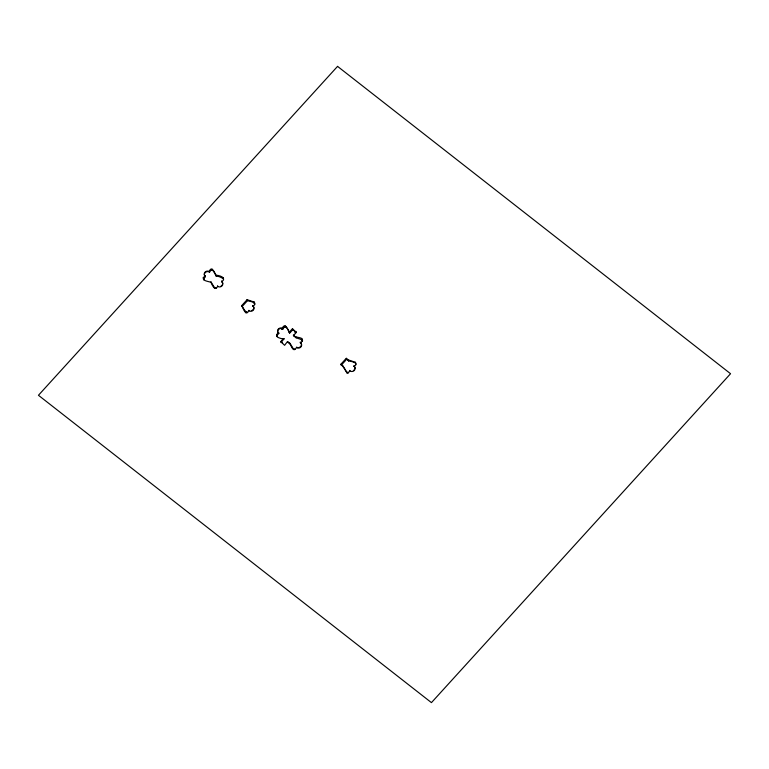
<?xml version="1.0" encoding="UTF-8"?>
<svg xmlns="http://www.w3.org/2000/svg" width="769" height="769" viewBox="0 0 769 769"><rect width="100%" height="100%" fill="white"/><g stroke="black" fill="none" stroke-linecap="round" stroke-linejoin="round"><path stroke-width="1.15" d="M355.576 363.324L355.413 362.286L348.472 359.969L348.828 360.959C351.558 361.488 359.748 362.901 354.086 366.38A3.114 2.855 -19.8 0 1 354.336 370.437A3.114 2.855 -19.8 0 1 349.982 370.889L348.194 372.85L347.973 372.138M223.308 278.743C224.683 276.715 213.869 273.668 216.55 276.398C217.781 275.235 225.577 279.618 223.385 279.378M281.742 328.94C285.222 321.769 287.577 328.978 289.519 332.977C288.5 330.17 285.405 323.47 282.877 329.094A3.114 2.855 -19.8 0 0 278.522 329.545A3.114 2.855 -19.8 0 0 278.772 333.602C273.331 336.87 280.541 338.668 284.03 339.014L283.867 338.581M221.539 281.06L221.808 281.81A3.114 2.855 -19.8 0 1 222.058 285.866A3.114 2.855 -19.8 0 1 217.704 286.318C215.041 292.057 212.167 284.943 210.917 282.271C208.264 281.348 199.661 280.425 205.429 276.725L205.073 275.725L203.141 277.936L204.256 279.109M242.543 306.918L241.86 305.802C243.61 309.407 245.917 316.52 248.868 310.686A3.114 2.855 -19.8 0 0 253.212 310.234A3.114 2.855 -19.8 0 0 252.972 306.177C258.672 302.698 250.329 301.458 247.714 300.766L247.358 299.766L254.299 302.092L254.145 303.486M301.804 340.283C304.053 336.553 294.114 338.331 293.383 334.938M289.971 343.387C291.47 347.136 293.845 352.904 296.526 347.482A3.114 2.855 -19.8 0 0 300.871 347.03A3.114 2.855 -19.8 0 0 300.621 342.974L302.582 340.686L301.957 338.889M278.772 333.602L278.416 332.612L276.6 334.602L277.157 335.842M254.722 304.245L254.366 303.246M302.025 340.042L302.438 340.984M216.137 275.369C214.484 272.822 212.023 265.353 209.178 271.217L209.533 272.207A3.114 2.855 -19.8 0 0 205.179 272.668A3.114 2.855 -19.8 0 0 205.429 276.725M209.533 272.207C212.504 266.266 214.609 274.033 216.55 276.398M221.808 281.81L223.568 279.878M252.53 305.966L252.972 306.177M278.849 332.823L278.589 333.102A3.114 2.855 -19.8 0 1 278.34 329.045A3.114 2.855 -19.8 0 1 282.694 328.594L281.925 329.44M287.385 341.676L284.607 345.329L280.743 341.599L283.29 338.793M292.46 328.709L289.317 332.16L289.682 333.15L292.816 329.699L292.46 328.709L296.325 332.439L293.393 335.668L296.142 337.812L302.371 339.927M281.098 342.589L284.078 338.706M294.873 332.66L295.969 331.449M300.189 342.753L300.448 342.474A3.114 2.855 -19.8 0 1 298.891 347.55M343.176 366.823L340.84 364.285L346.281 358.306L348.617 360.844L346.281 358.306M341.205 365.285L346.646 359.296M294.738 349.453L294.517 348.732M284.27 326.162L284.636 327.161M348.165 372.878C347.742 373.926 345.819 372.023 347.213 372.138M246.436 311.849L245.051 311.012M214.974 287.558L214.407 287.433L214.705 288.385M293.373 348.674L293.556 349.578M285.453 325.989L285.876 327.027M245.503 311.753L245.897 312.781M340.84 364.285L341.83 365.064M342.57 365.64L346.982 372.955M292.816 329.699L296.325 332.439M288.039 341.782L288.721 342.32M289.067 342.589L289.586 342.993M287.539 342.109L290.288 344.252M280.743 341.599L281.839 342.455M282.05 342.628L282.598 343.051M342.984 366.006L344.8 368.976M345.031 369.351L346.396 371.581M289.923 343.262L290.326 343.926M290.528 344.252L291.749 346.233M291.951 346.569L292.556 347.559M292.758 347.896L293.162 348.549M242.773 307.292L244.821 310.638M212.523 284.415L210.927 281.81L211.062 282.434M212.753 284.78L214.118 287.02M355.413 362.286L355.768 363.285M355.663 363.948L355.845 364.448M353.903 365.881L354.086 366.38M349.799 370.389L349.982 370.889M300.285 342.042L300.621 342.974M295.786 336.822L296.142 337.812M282.511 328.094L282.877 329.094M276.657 334.544L277.013 335.534M276.725 335.697L277.08 336.697M254.299 302.092L254.654 303.082M246.811 311.81L247.109 312.627M223.135 277.715L223.491 278.714M215.82 275.1L216.176 276.1M212.177 269.15L212.532 270.15M217.521 285.818L217.704 286.318M210.927 269.285L211.292 270.275M215.695 287.568L215.945 288.25M203.314 277.657L203.67 278.657M203.381 278.82L203.747 279.81M354.067 366.015A3.114 2.855 -19.8 0 1 354.884 368.495M354.49 369.495A3.114 2.855 -19.8 0 1 353.365 370.571M252.79 305.678A3.114 2.855 -19.8 0 1 251.838 310.57M249.675 310.695A3.114 2.855 -19.8 0 1 248.896 310.34M297.939 347.607A3.114 2.855 -19.8 0 1 296.555 347.136M221.626 281.31A3.114 2.855 -19.8 0 1 222.635 283.713M222.212 284.924A3.114 2.855 -19.8 0 1 221.088 286.001M205.246 276.225A3.114 2.855 -19.8 0 1 204.996 272.168A3.114 2.855 -19.8 0 1 209.351 271.717M337.553 66.374L38.45 395.285L431.447 702.626L730.55 373.715L337.553 66.374M247.137 299.65L241.697 305.629L242.062 306.629L247.503 300.641L247.137 299.65"/></g></svg>
